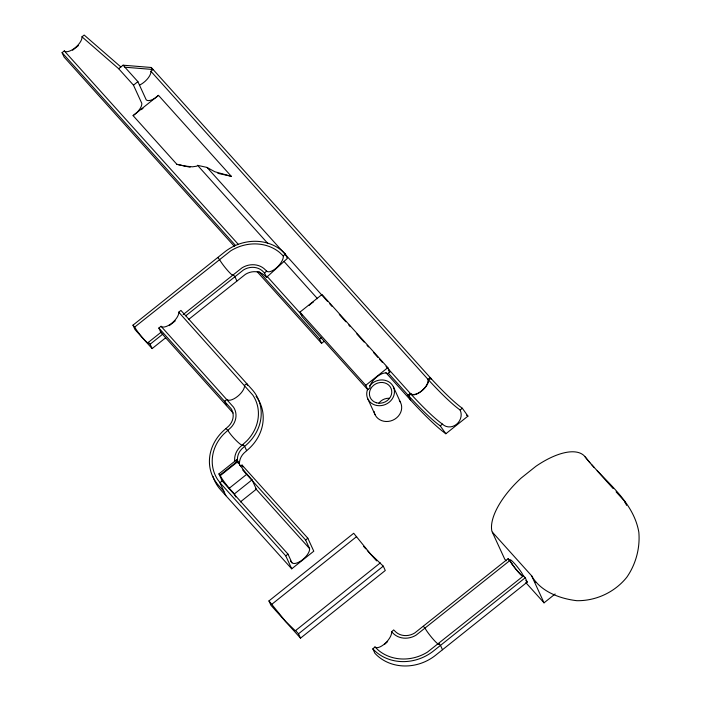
<?xml version="1.0" encoding="UTF-8"?>
<svg xmlns="http://www.w3.org/2000/svg" width="701" height="701" viewBox="0 0 701 701"><rect width="100%" height="100%" fill="white"/><g stroke="black" fill="none" stroke-linecap="round" stroke-linejoin="round"><path stroke-width="1.05" d="M197.568 165.34L196.876 166.163L192.468 166.812L184.933 166.067L176.897 164.323L133.094 115.63L158.496 95.362L231.295 176.293L214.769 171.719L207.023 167.425L197.568 165.34L267.791 243.413M380.328 562.868L295.323 630.769L285.579 621.393L268.947 600.915L353.707 533.268L370.338 553.746L383.281 566.154L385.278 570.509L300.519 638.155L270.945 605.278L268.947 600.915M266.555 277.351L264.557 272.996L266.643 271.094A11.505 4.889 -46.4 0 0 276.807 267.554A11.505 4.889 -46.4 0 0 283.283 255.944L285.36 254.051L287.357 258.415L266.555 277.351L263.997 274.915A15.65 13.967 -24.6 0 0 245.481 274.293L188.56 319.498M223.891 491.296L218.528 485.329A44.172 39.431 -24.6 0 1 225.976 428.565L228.824 425.971A15.65 13.967 -24.6 0 0 231.102 408.665L158.847 328.042L161.055 326.28A11.505 4.995 -42 0 0 171.727 323.257A11.505 4.995 -42 0 0 178.72 312.182L180.928 310.42L252.106 389.554A44.172 39.431 -24.6 0 1 244.658 446.318L246.647 450.682L243.799 453.275A15.65 13.967 -24.6 0 0 239.567 465.517M372.862 648.863L374.947 646.962A11.505 4.889 -46.4 0 0 385.112 643.422A11.505 4.889 -46.4 0 0 391.587 631.82L393.664 629.919L396.223 632.355A15.65 13.967 -24.6 0 0 414.738 632.977L508.102 558.688L509.82 560.59A11.505 1.393 51.4 0 0 518.521 572.244A11.505 1.393 51.4 0 0 523.533 575.845L525.251 577.747L527.248 582.102L435.575 655.269A44.172 39.431 -24.6 0 1 374.86 653.218L372.862 648.863A44.172 39.431 -24.6 0 0 433.577 650.914L525.251 577.747M384.463 644.473L387.662 641.564M158.496 95.362L154.728 98.333A11.505 4.995 -42 0 1 146.202 99.805L137.895 81.649L123.087 65.193L118.671 68.716L81.964 36.811A11.505 4.995 -42 0 1 74.972 47.896A11.505 4.995 -42 0 1 64.29 50.91L62.082 52.671L64.08 57.035L234.537 246.542M81.964 36.811L84.173 35.05L120.879 66.954M72.571 50.253L78.521 45.512M133.094 115.63L136.844 112.598A11.505 4.995 -42 0 0 141.786 103.327L133.479 85.171L137.895 81.649M139.578 85.084A11.505 4.995 -42 0 0 150.89 71.265L153.098 69.504L124.909 67.208M141.365 109.619L142.978 108.331M165.681 337.768L152.117 348.59L134.969 329.523L132.971 325.168L224.644 252.001A44.172 39.431 -24.6 0 1 285.36 254.051M132.971 325.168L134.688 327.069L230.743 250.818A41.324 36.881 -24.6 0 1 279.629 252.474L283.283 255.944M134.688 327.069A11.505 1.393 51.4 0 0 143.39 338.732A11.505 1.393 51.4 0 0 148.41 342.325L161.116 332.178M169.335 325.623L175.276 320.874M183.154 314.591L242.073 267.808A18.498 16.517 -24.6 0 1 263.962 268.553L266.643 271.094M152.117 348.59L150.119 344.226L162.834 334.079M185.721 315.818L243.492 269.938A15.65 13.967 -24.6 0 1 261.999 270.56L264.557 272.996M299.94 312.12L322.022 294.499L387.837 367.666L389.835 372.021L387.627 373.782A11.505 4.995 -42 0 0 376.945 376.805A11.505 4.995 -42 0 0 369.962 387.89L367.753 389.651L301.938 316.484L299.94 312.12L365.756 385.287L367.753 389.651M324.142 341.299L321.593 343.332L319.603 338.977L321.076 337.803M242.669 469.985L305.636 539.998L309.579 548.603A11.505 4.995 -42 0 1 302.595 559.687A11.505 4.995 -42 0 1 291.914 562.701L287.971 554.097L222.164 480.93L218.94 473.894L236.605 459.795L237.937 461.547A13.082 1.586 51.4 0 0 246.927 474.139L252.053 479.834L256.338 489.193L240.355 501.951M235.764 496.948L234.388 493.933L229.262 488.238A13.082 1.586 51.4 0 1 220.272 475.646L220.018 475.094L237.692 460.995M220.272 475.646L237.937 461.547M225.888 495.66L219.956 482.691L222.164 480.93M240.566 466.244L242.038 465.07L307.844 538.237L313.785 551.196L291.704 568.826L220.517 489.692A44.172 39.431 -24.6 0 1 212.964 476.347M229.262 488.238L246.927 474.139M365.756 385.287L387.837 367.666M234.388 493.933L252.053 479.834M462.345 408.271L460.136 410.032L458.112 408.525A102.679 12.452 51.4 0 1 431.395 383.044L427.987 379.355L430.195 377.594L433.604 381.283A102.679 12.452 51.4 0 0 460.32 406.764L462.345 408.271L467.935 416.122L445.854 433.753A113.264 13.731 51.4 0 1 410.672 400.192L408.113 395.224L410.322 393.463A11.496 5.915 -42.8 0 0 421.52 391A11.496 5.915 -42.8 0 0 427.969 379.364M123.087 65.193L151.276 67.489L430.764 378.216L428.556 379.977A11.505 4.995 -42 0 1 421.564 391.053A11.505 4.995 -42 0 1 410.891 394.076L408.683 395.837L388.293 373.169M408.113 395.224L411.522 398.904A102.679 12.452 51.4 0 0 438.239 424.394L440.263 425.893L442.471 424.131A11.496 10.375 -53.4 0 0 456.465 424.342A11.496 10.375 -53.4 0 0 460.128 410.041M291.704 568.826L285.763 555.858L287.971 554.097M305.636 539.998L307.844 538.237M271.909 604.209L356.66 536.563M300.519 638.155L298.521 633.8L383.281 566.154M509.82 560.59L416.157 635.106A18.498 16.517 -24.6 0 1 394.269 634.361L391.587 631.82M523.533 575.845L427.479 652.096A41.324 36.881 -24.6 0 1 378.601 650.44L374.947 646.962M525.838 582.627L544.029 602.842L555.139 593.984M176.897 164.323L190.137 167.241M217.853 173.34L231.295 176.293M442.471 424.131L440.447 422.624A102.679 12.452 51.4 0 1 413.73 397.143L410.322 393.463M492.391 532.182L531.673 575.854C540.427 591.513 559.81 598.707 576.844 600.696C596.043 600.994 614.759 592.231 626.79 577.265C635.86 564.217 640.223 548.033 638.83 532.199C633.275 500.146 603.929 480.974 585.142 456.877A60.417 26.235 -42 0 0 535.879 466.314L521.141 478.073A60.417 26.235 -42 0 0 491.909 531.288L504.746 559.17L506.201 560.791M225.976 428.565L227.843 430.335A11.505 1.744 47.7 0 0 237.166 441.472A11.505 1.744 47.7 0 0 242.783 444.548L244.658 446.318L241.801 448.912A15.65 13.967 -24.6 0 0 237.578 461.162M589.892 462.704L585.142 456.877M591.346 464.316L594.255 467.549M597.164 470.792L613.173 488.579M616.083 491.813L624.81 501.522L626.571 505.377M150.89 71.265L428.556 379.977M118.671 68.716L133.479 85.171M207.023 167.425L327.586 301.465M329.785 303.901L331.976 306.337M339.284 314.46L345.856 321.777M348.783 325.027L350.246 326.648M356.818 333.956L364.126 342.079M367.044 345.33L368.507 346.96M373.624 352.647L378.005 357.519M379.469 359.14L382.395 362.391M386.049 366.457L410.891 394.076M388.372 370.4L389.835 372.021M385.918 372.669L410.672 400.192M283.879 261.307L317.535 298.714M64.29 50.91L238.41 244.491M266.941 276.212L302.061 315.257M62.082 52.671L235.466 245.438M258.879 271.471L319.603 338.977M257.214 271.76L321.593 343.332M525.82 580.516L527.248 582.102M217.731 257.521L219.448 259.423A11.505 1.393 51.4 0 0 228.149 271.085A11.505 1.393 51.4 0 0 233.161 274.678L234.879 276.58L236.877 280.943M178.72 312.182L252.859 395.136A41.324 36.881 -24.6 0 1 246.857 440.841L239.803 447.264A18.498 16.517 -24.6 0 0 234.8 461.74M363.635 546.447L365.799 548.857M367.245 550.46L376.621 560.888M161.055 326.28L233.521 407.158A18.498 16.517 -24.6 0 1 230.831 427.619L223.777 434.042A41.324 36.881 -24.6 0 0 217.774 479.747L220.184 482.858M423.351 626.335L425.06 628.236A11.505 1.393 51.4 0 0 432.079 637.945A11.505 1.393 51.4 0 0 438.502 644.193M148.41 342.325L150.119 344.226M255.471 488.448L309.579 548.603M218.94 473.894L220.018 475.094M219.956 482.691L285.763 555.858M290.451 561.08L291.914 562.701M295.568 630.514L298.521 633.8M233.091 413.02L160.836 332.397L158.847 328.042M440.263 425.893L445.854 433.753M430.195 377.594L431.045 379.25M531.673 575.854L544.029 602.842M508.102 558.688L508.9 560.423M393.384 386.829L400.604 402.611M367.788 398.834L375.017 414.615M442.489 649.748L440.491 645.393L438.782 643.492A11.505 1.393 51.4 0 1 438.844 644.088M151.276 67.489L152.073 69.224M247.532 385.331L246.734 383.587L244.526 385.348A11.505 4.995 -42 0 1 237.543 396.433A11.505 4.995 -42 0 1 226.861 399.447L224.653 401.209L226.651 405.572M242.038 465.07L242.914 466.98M236.605 459.795L238.217 463.317M624.81 501.522L625.555 503.441M467.935 416.122A113.264 13.731 51.4 0 1 466.533 415.106M257.828 398.851A44.172 39.431 -24.6 0 1 246.647 450.682M256.075 396.31A44.172 39.431 -24.6 0 1 257.267 397.993M535.993 582.426A60.417 26.235 -42 0 1 534.486 581.155M309.097 305.443A11.505 4.995 -42 0 1 313.294 302.096M369.523 385.953A14.134 12.618 -24.6 0 1 392.867 385.857A14.134 12.618 -24.6 0 1 381.265 405.607A14.134 12.618 -24.6 0 1 367.727 389.011M399.307 400.499A14.134 12.618 -24.6 0 1 392.779 420.214A14.134 12.618 -24.6 0 1 374.054 411.461M378.899 403.075A11.382 10.164 -24.6 0 1 389.204 398.238M512.037 563.972A10.585 1.288 51.4 0 0 523.077 576.257A10.585 1.288 51.4 0 0 514.578 563.604A10.585 1.288 51.4 0 0 512.037 563.972M376.367 402.751A11.382 10.164 -24.6 0 0 391.666 390.536A11.382 10.164 -24.6 0 0 373.729 385.208A11.382 10.164 -24.6 0 0 376.367 402.751"/></g></svg>
